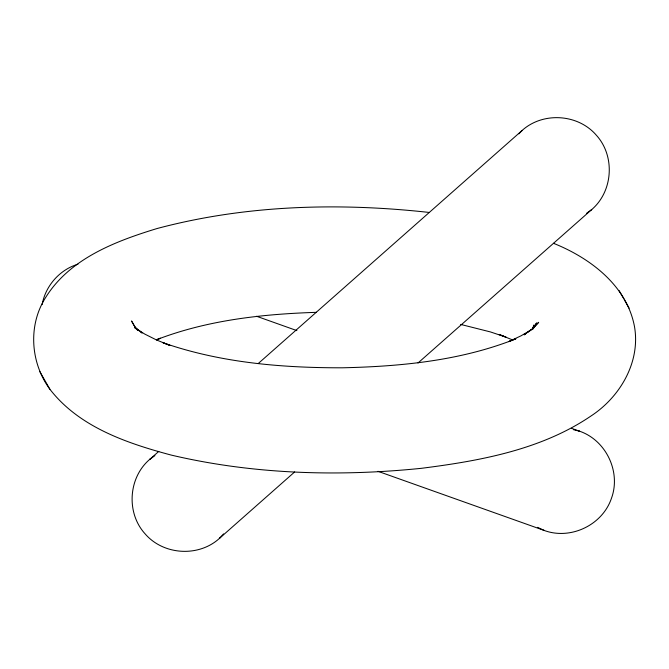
<?xml version="1.0" encoding="UTF-8"?>
<svg xmlns="http://www.w3.org/2000/svg" width="669" height="669" viewBox="0 0 669 669"><rect width="100%" height="100%" fill="white"/><g stroke="black" fill="none" stroke-linecap="round" stroke-linejoin="round"><path stroke-width="1" d="M42.147 304.612C45.417 285.914 59.717 269.599 77.955 264.222M532.474 329.633L533.971 324.992L532.39 329.499M533.193 328.797L536.563 322.943L532.348 329.307L538.679 322.299L532.365 328.696L524.145 334.86L526.528 333.17M149.915 459.218C128.289 477.49 125.998 512.88 145.056 533.795C163.462 555.287 198.86 557.386 219.666 538.185M591.471 209.782C613.088 191.51 615.38 156.12 596.33 135.205C577.916 113.713 542.517 111.614 521.72 130.815M518.91 133.833L521.987 130.572L258.251 363.526M223.605 533.895L219.39 538.428L294.636 471.963M158.787 451.383L149.639 459.461L154.924 455.606M418.008 362.991L591.739 209.539L586.454 213.394M528.125 332.05L531.311 329.8L520.883 335.897L508.666 341.633L515.899 338.815C460.908 360.7 401.015 366.487 342.311 367.799C281.875 367.891 220.419 362.749 163.01 342.729L169.851 345.388L156.446 339.936L144.763 334.082L134.904 327.885L138.935 330.737M156.579 339.986L160.334 338.221L156.722 339.635M157.926 339.191C208.402 319.983 262.892 314.062 316.537 312.331M543.797 530.308C570.247 540.376 602.317 525.249 611.399 498.447C621.292 471.938 605.98 439.943 579.111 431.045M428.779 212.399C338.288 202.439 245.322 204.965 157.031 228.539C115.444 241.225 70.212 258.46 45.985 296.952C27.814 324.858 30.322 362.698 49.891 389.249C79.151 427.056 126.734 443.187 171.239 455.087C252.924 474.304 337.97 476.813 421.244 468.333C479.924 460.891 541.213 449.827 591.011 415.984C620.046 397.01 640.551 362.188 634.538 326.882C627.02 285.696 590.209 258.017 553.48 243.29M460.64 324.415L490.377 331.916L505.99 337.126L499.149 334.467L512.554 339.919M573.45 429.674L579.454 431.162L571.585 428.361M256.562 316.261L296.885 330.611M377.993 471.311L544.14 530.425L537.6 527.348M140.549 331.874L142.171 333.02L134.519 326.773L137.27 329.825M137.948 330.519L135.171 327.392L131.55 320.986L135.891 328.554M619.109 290.605L623.851 298.859M624.294 299.745L629.119 308.15M39.881 371.705L49.891 389.249"/></g></svg>
